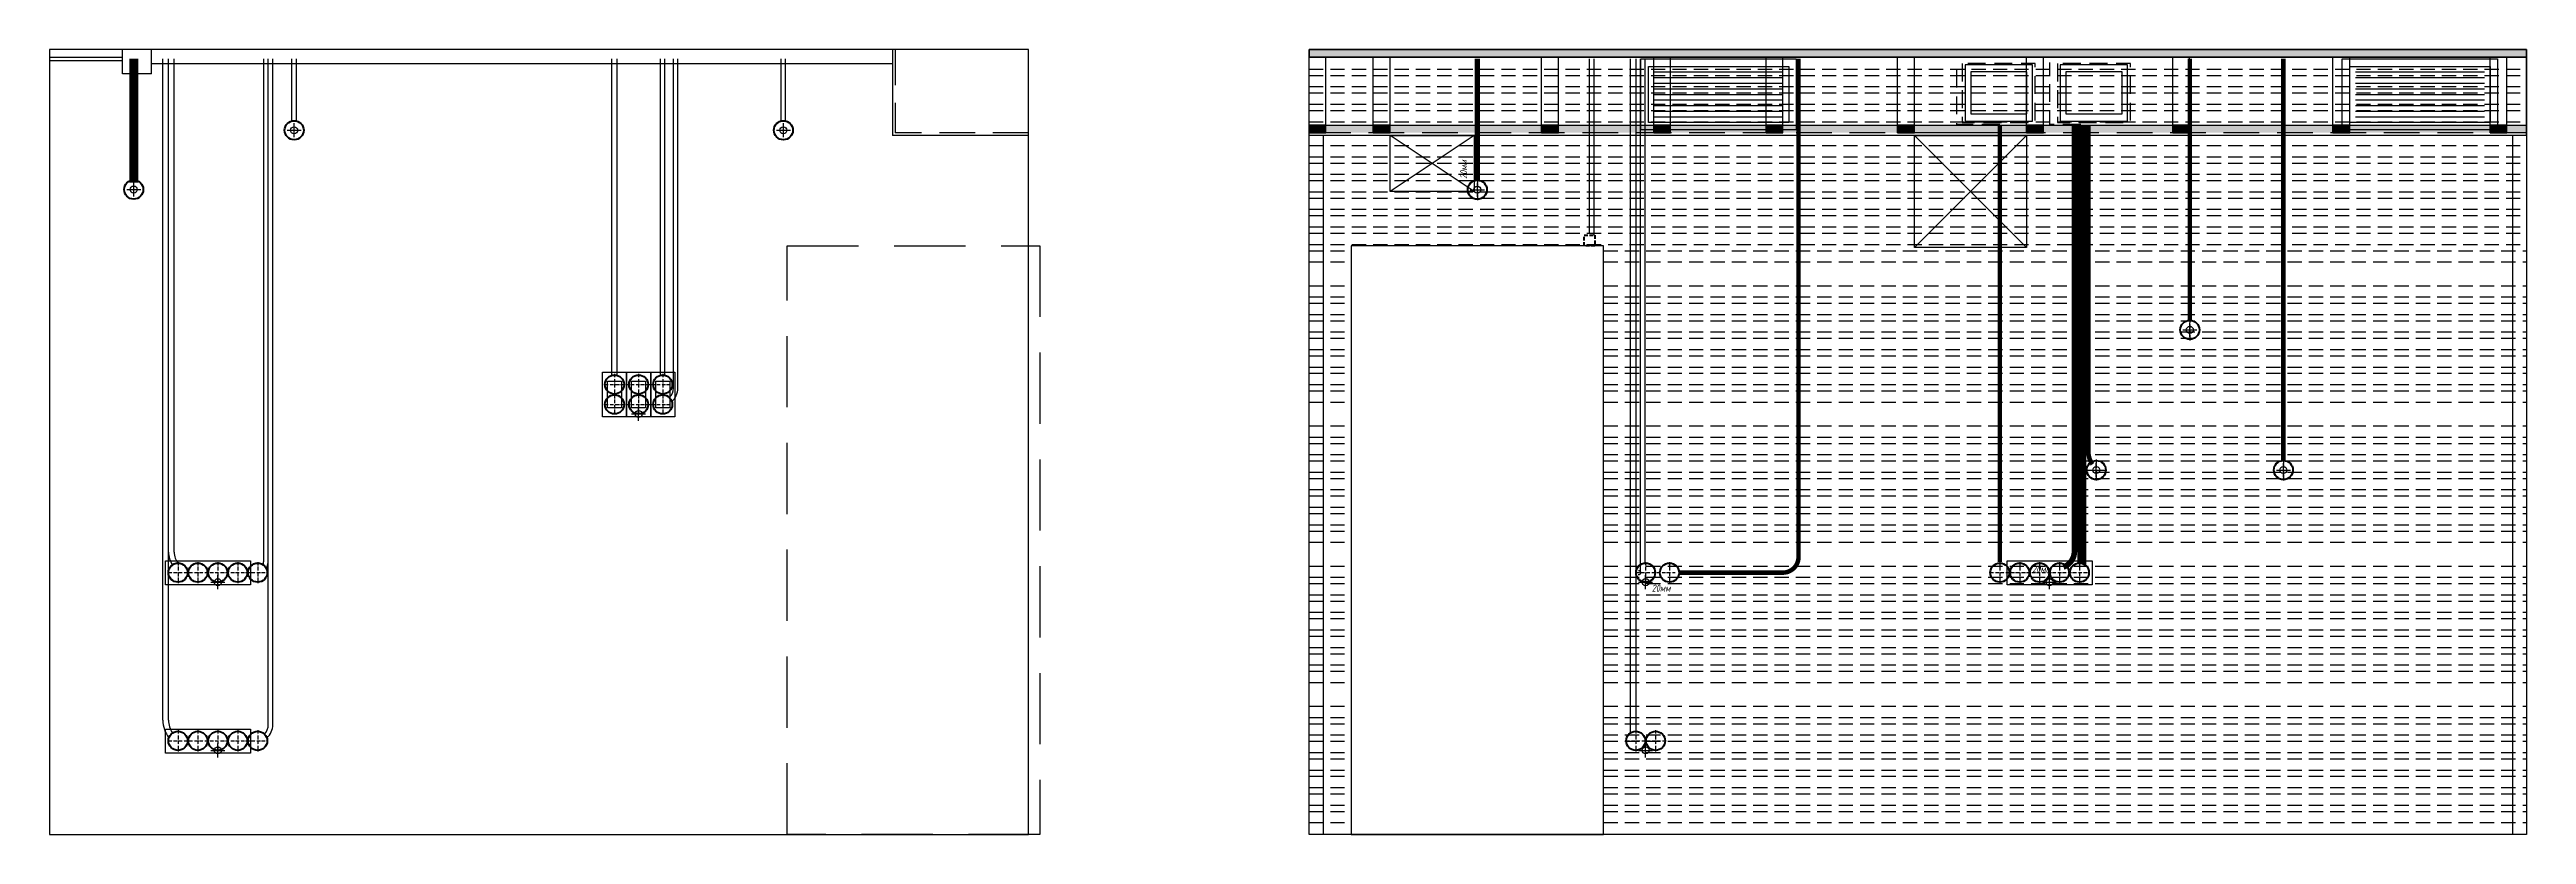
# Model space of a CAD drawing. Header units: millimetres. Extents: x -36531 to 56557, y -58468 to 154.
# Drawn here: x -504 to 8326, y -31338 to -28538 of the extents above; entities that cross this region are included whole.
import ezdxf
from ezdxf.enums import TextEntityAlignment as Align

# ---------------------------------------------------------------- set-up
doc = ezdxf.new("R2010")
doc.units = ezdxf.units.MM
doc.header["$PDMODE"] = 34
doc.header["$PDSIZE"] = 25
doc.linetypes.add('ACAD_ISO10W100', pattern=[18.5, 12, -3, 0.5, -3])
doc.linetypes.add('DASHED', pattern=[19.05, 12.7, -6.35])
for name, color, linetype in [('01 Черновое', 7, 'Continuous'), ('02 ОВиК', 7, 'Continuous'), ('02 ЭОМ и СС', 7, 'Continuous'), ('03 Потолок', 7, 'Continuous'), ('04 Лючки', 7, 'Continuous'), ('10 Перегородки', 7, 'Continuous'), ('11 Привязка размеры', 7, 'Continuous')]:
    doc.layers.add(name, color=color, linetype=linetype)
doc.layers.add('100 noprint', color=1, linetype='Continuous', plot=False)
doc.styles.add('ГОСТ-ISOCPEUR', font='isocpeui.ttf', dxfattribs={"width": 0.8})

# ---------------------------------------------------------------- blocks, each defined once
blk = doc.blocks.new('АП 500х200')
at = {"color": 0, "lineweight": -2}
for p, q in [((-507, 207), (-47, 207)), ((-507, 187), (-47, 187)), ((-507, 167), (-47, 167)), ((-507, 147), (-47, 147)), ((-507, 127), (-47, 127)), ((-507, 107), (-47, 107)), ((-507, 87), (-47, 87)), ((-507, 67), (-47, 67)), ((-507, 47), (-47, 47))]:
    blk.add_line(p, q, dxfattribs=at)
for points in [[(-554, 0), (-554, 254), (0, 254), (0, 0)], [(-527, 27), (-527, 227), (-27, 227), (-27, 27)]]:
    blk.add_lwpolyline(points, close=True, dxfattribs=at)

msp = doc.modelspace()

# ---------------------------------------------------------------- hatches: boundary and pattern name
at = {"layer": '03 Потолок', "lineweight": -2}
for color, points in [(9, [(8325.7, -28565.4), (8325.7, -28538.4), (3985.7, -28538.4), (3985.7, -28565.4)]), (252, [(4045.7, -28835.4), (4045.7, -28808.4), (3985.7, -28808.4), (3985.7, -28835.4)]), (252, [(4274.9, -28835.4), (4274.9, -28808.4), (4214.9, -28808.4), (4214.9, -28835.4)]), (252, [(4874.9, -28835.4), (4874.9, -28808.4), (4814.9, -28808.4), (4814.9, -28835.4)]), (252, [(5274.9, -28835.4), (5274.9, -28808.4), (5214.9, -28808.4), (5214.9, -28835.4)]), (252, [(5674.9, -28835.4), (5674.9, -28808.4), (5614.9, -28808.4), (5614.9, -28835.4)]), (252, [(6143.9, -28835.4), (6143.9, -28808.4), (6083.9, -28808.4), (6083.9, -28835.4)]), (252, [(6603.9, -28835.4), (6603.9, -28808.4), (6543.9, -28808.4), (6543.9, -28835.4)]), (252, [(7124.9, -28835.4), (7124.9, -28808.4), (7064.9, -28808.4), (7064.9, -28835.4)]), (252, [(7695.9, -28835.4), (7695.9, -28808.4), (7635.9, -28808.4), (7635.9, -28835.4)]), (252, [(8255.9, -28835.4), (8255.9, -28808.4), (8195.9, -28808.4), (8195.9, -28835.4)])]:
    msp.add_hatch(color=color, dxfattribs=at).paths.add_polyline_path(points)
h = msp.add_hatch(color=9, dxfattribs=at)
h.paths.add_polyline_path([(4214.9, -28835.4), (4214.9, -28808.4), (4045.7, -28808.4), (4045.7, -28835.4)])
h.paths.add_polyline_path([(4814.9, -28835.4), (4814.9, -28808.4), (4274.9, -28808.4), (4274.9, -28835.4)])
h.paths.add_polyline_path([(5214.9, -28835.4), (5214.9, -28808.4), (4874.9, -28808.4), (4874.9, -28835.4)])
h.paths.add_polyline_path([(5614.9, -28835.4), (5614.9, -28808.4), (5274.9, -28808.4), (5274.9, -28835.4)])
h.paths.add_polyline_path([(6083.9, -28835.4), (6083.9, -28808.4), (5674.9, -28808.4), (5674.9, -28835.4)])
h.paths.add_polyline_path([(6543.9, -28835.4), (6543.9, -28808.4), (6143.9, -28808.4), (6143.9, -28835.4)])
h.paths.add_polyline_path([(7064.9, -28835.4), (7064.9, -28808.4), (6603.9, -28808.4), (6603.9, -28835.4)])
h.paths.add_polyline_path([(7635.9, -28835.4), (7635.9, -28808.4), (7124.9, -28808.4), (7124.9, -28835.4)])
h.paths.add_polyline_path([(8195.9, -28835.4), (8195.9, -28808.4), (7695.9, -28808.4), (7695.9, -28835.4)])
h.paths.add_polyline_path([(8325.7, -28835.4), (8325.7, -28808.4), (8255.9, -28808.4), (8255.9, -28835.4)])

# ---------------------------------------------------------------- linework, layer by layer
at = {"layer": '01 Черновое'}
for points in [[(2985.7, -31338.4), (2985.7, -28538.4), (-504.3, -28538.4), (-504.3, -31338.4)], [(3985.7, -31338.4), (3985.7, -28538.4), (8325.7, -28538.4), (8325.7, -31338.4)], [(4135.7, -29238.4), (4135.7, -31338.4), (5035.7, -31338.4), (5035.7, -29238.4)]]:
    msp.add_lwpolyline(points, close=True, dxfattribs=at)
at = {"layer": '01 Черновое', "linetype": 'DASHED', "ltscale": 20}
msp.add_lwpolyline([(3025.7, -29238.4), (3025.7, -31338.4), (2125.7, -31338.4), (2125.7, -29238.4)], close=True, dxfattribs=at)
at = {"layer": '02 ОВиК', "color": 5, "linetype": 'DASHED', "ltscale": 5, "flags": 128}
for points in [[(6314.6, -28588.4), (6314.6, -28798.4), (6574.6, -28798.4), (6574.6, -28588.4)], [(6653.9, -28588.4), (6653.9, -28798.4), (6913.9, -28798.4), (6913.9, -28588.4)]]:
    msp.add_lwpolyline(points, close=True, dxfattribs=at)
at = {"layer": '02 ОВиК', "color": 5, "flags": 128}
for points in [[(6324.6, -28593.4), (6324.6, -28793.4), (6564.6, -28793.4), (6564.6, -28593.4)], [(6663.9, -28593.4), (6663.9, -28793.4), (6903.9, -28793.4), (6903.9, -28593.4)], [(6344.6, -28618.4), (6344.6, -28768.4), (6544.6, -28768.4), (6544.6, -28618.4)], [(6683.9, -28618.4), (6683.9, -28768.4), (6883.9, -28768.4), (6883.9, -28618.4)]]:
    msp.add_lwpolyline(points, close=True, dxfattribs=at)
at = {"layer": '02 ЭОМ и СС', "color": 1}
for p, q in [((-100.3, -30930.8), (-100.3, -28571.4)), ((-80.3, -30930.8), (-80.3, -28571.4)), ((-60.3, -30330.8), (-60.3, -28571.4)), ((1499.7, -29701.1), (1499.7, -28571.4)), ((1519.7, -29701.1), (1519.7, -28571.4)), ((5131.7, -30975.9), (5131.7, -28571.4)), ((5151.7, -30970.4), (5151.7, -28571.4))]:
    msp.add_line(p, q, dxfattribs=at)
at = {"layer": '02 ЭОМ и СС', "color": 6}
for p, q in [((259.7, -30358.8), (259.7, -28571.4)), ((275.7, -30946.3), (275.7, -28571.4)), ((275.7, -30358.8), (275.7, -28571.4)), ((291.7, -30946.3), (291.7, -28571.4)), ((1673.7, -29700.1), (1673.7, -28571.4)), ((1689.7, -29700.1), (1689.7, -28571.4)), ((1719.7, -29746.3), (1719.7, -28571.4)), ((1735.7, -29746.3), (1735.7, -28571.4))]:
    msp.add_line(p, q, dxfattribs=at)
at = {"layer": '02 ЭОМ и СС'}
for p, q in [((359.7, -28793.3), (359.7, -28571.4)), ((375.7, -28793.3), (375.7, -28571.4)), ((2103.7, -28793.3), (2103.7, -28571.4)), ((2119.7, -28793.3), (2119.7, -28571.4)), ((4985.7, -29191.4), (4985.7, -28571.4)), ((5001.7, -29200.4), (5001.7, -28571.4))]:
    msp.add_line(p, q, dxfattribs=at)
at = {"layer": '02 ЭОМ и СС', "color": 3}
for p, q in [((5151.7, -30404.4), (5151.7, -28571.4)), ((5167.7, -30404.4), (5167.7, -28571.4)), ((5183.7, -30370.4), (5183.7, -28571.4))]:
    msp.add_line(p, q, dxfattribs=at)
at = {"layer": '02 ЭОМ и СС', "color": 254, "const_width": 16}
msp.add_lwpolyline([(-212.3, -29013.1), (-212.3, -28571.4)], dxfattribs=at)
at = {"layer": '02 ЭОМ и СС', "const_width": 16, "flags": 128}
msp.add_lwpolyline([(-196.3, -29013.1), (-196.3, -28571.4)], dxfattribs=at)
at = {"layer": '02 ЭОМ и СС', "color": 5, "const_width": 20, "flags": 128}
msp.add_lwpolyline([(4585.7, -29004.4), (4585.7, -28571.4)], dxfattribs=at)
at = {"layer": '02 ЭОМ и СС', "flags": 128}
msp.add_lwpolyline([(5730.7, -28571.4, 16, 16, 0), (5730.7, -30348.4, 16, 16, -0.414214), (5674.7, -30404.4, 16, 16, 0), (5304.7, -30404.4, 16, 16, 0)], format="xyseb", dxfattribs=at)
at = {"layer": '02 ЭОМ и СС', "linetype": 'DASHED', "ltscale": 5, "flags": 128}
for points in [[(6448, -28806.1), (6294.5, -28806.1), (6294.5, -28584.6)], [(6736.7, -28806.1), (6626.9, -28806.1), (6626.9, -28584.6)]]:
    msp.add_lwpolyline(points, dxfattribs=at)
at = {"layer": '02 ЭОМ и СС', "color": 3, "const_width": 16, "flags": 128}
for points in [[(7125.7, -29504.4), (7125.7, -28571.4)], [(7459.1, -30004.4), (7459.1, -28571.4)]]:
    msp.add_lwpolyline(points, dxfattribs=at)
at = {"layer": '02 ЭОМ и СС', "color": 6, "flags": 128}
msp.add_lwpolyline([(6448.2, -28808.4, 16, 16, 0), (6448.2, -30366.5, 16, 16, 0)], format="xyseb", dxfattribs=at)
at = {"layer": '02 ЭОМ и СС', "color": 1, "flags": 128}
msp.add_lwpolyline([(6714.2, -28808.4, 20, 20, 0), (6714.2, -30328.3, 20, 20, -0.312394), (6675.3, -30384.5, 20, 20, -0.264711)], format="xyseb", dxfattribs=at)
at = {"layer": '02 ЭОМ и СС', "color": 3, "flags": 128}
for points in [[(6732.2, -28808.4, 16, 16, 0), (6732.2, -30370.4, 16, 16, 0)], [(6764.2, -28808.4, 16, 16, 0), (6764.2, -29974.2, 16, 16, 0.163945), (6778.9, -30017.8, 16, 16, 0.039408)]]:
    msp.add_lwpolyline(points, format="xyseb", dxfattribs=at)
at = {"layer": '02 ЭОМ и СС', "color": 111}
msp.add_lwpolyline([(6748.2, -28808.4, 16, 16, 0), (6748.2, -30374.4, 16, 16, 0)], format="xyseb", dxfattribs=at)
at = {"layer": '02 ЭОМ и СС', "linetype": 'DASHED', "lineweight": 40, "flags": 128}
msp.add_lwpolyline([(4966.7, -29238.4), (4966.7, -29200.4), (5004.7, -29200.4), (5004.7, -29238.4)], close=True, dxfattribs=at)
at = {"layer": '02 ЭОМ и СС', "lineweight": 40}
for centre in [(367.7, -28826.4), (2111.7, -28826.4), (-204.3, -29037.9), (5270.7, -30404.4)]:
    msp.add_circle(centre, 34, dxfattribs=at)
at = {"layer": '02 ЭОМ и СС', "color": 5, "lineweight": 40}
msp.add_circle((4585.7, -29038.4), 34, dxfattribs=at)
at = {"layer": '02 ЭОМ и СС', "color": 3, "lineweight": 40}
for centre in [(7125.7, -29538.4), (6792.3, -30038.4), (7459.1, -30038.4), (5185.7, -30404.4), (6732.2, -30404.4)]:
    msp.add_circle(centre, 34, dxfattribs=at)
at = {"layer": '02 ЭОМ и СС', "color": 1, "lineweight": 40}
for centre in [(1509.7, -29733.4), (1595.7, -29733.4), (1509.7, -29804.4), (1595.7, -29804.4), (-46.3, -30404.4), (24.7, -30404.4), (95.7, -30404.4), (166.7, -30404.4), (6519.2, -30404.4), (6590.2, -30404.4), (6661.2, -30404.4), (-46.3, -31004.4), (24.7, -31004.4), (95.7, -31004.4), (166.7, -31004.4), (5150.2, -31004.4), (5221.2, -31004.4)]:
    msp.add_circle(centre, 34, dxfattribs=at)
at = {"layer": '02 ЭОМ и СС', "color": 6, "lineweight": 40}
for centre in [(1681.7, -29733.4), (1681.7, -29804.4), (237.7, -30404.4), (6448.2, -30404.4), (237.7, -31004.4)]:
    msp.add_circle(centre, 34, dxfattribs=at)
at = {"layer": '02 ЭОМ и СС', "color": 3, "linetype": 'DASHED'}
msp.add_circle((5159.7, -30404.4), 8, dxfattribs=at)
at = {"layer": '02 ЭОМ и СС', "color": 6}
for centre, radius, start in [((1671.7, -29746.3), 48, 315), ((1671.7, -29746.3), 64, 311.5369), ((211.7, -30358.8), 48, 338.98087), ((211.7, -30358.8), 64, 331.75859), ((227.7, -30946.3), 48, 315), ((227.7, -30946.3), 64, 311.5369)]:
    msp.add_arc(centre, radius, start, 0, dxfattribs=at)
at = {"layer": '02 ЭОМ и СС', "color": 1}
for centre, radius, end in [((-0.3, -30330.8), 80, 214.89649), ((-0.3, -30330.8), 60, 222.76328), ((-0.3, -30930.8), 100, 218.62094), ((-0.3, -30930.8), 80, 214.89649)]:
    msp.add_arc(centre, radius, 180, end, dxfattribs=at)
at = {"layer": '03 Потолок', "color": 1, "lineweight": -2}
for p, q in [((-503.6, -28565.4), (-244.3, -28565.4)), ((-503.6, -28577.9), (-244.3, -28577.9)), ((-244.3, -28625.4), (-244.3, -28538.4)), ((-140.3, -28625.4), (-140.3, -28538.4)), ((-140.3, -28588.4), (2501.2, -28588.4)), ((2501.2, -28538.4), (2501.2, -28844.9)), ((-140.3, -28625.4), (-244.3, -28625.4)), ((2985.7, -28844.9), (2501.2, -28844.9)), ((8325.7, -28844.9), (3985.7, -28844.9))]:
    msp.add_line(p, q, dxfattribs=at)
at = {"layer": '03 Потолок', "color": 1, "linetype": 'DASHED', "ltscale": 10}
for p, q in [((2510.7, -28538.4), (2510.7, -28835.4)), ((2985.7, -28835.4), (2510.7, -28835.4)), ((8325.7, -28835.4), (3985.7, -28835.4)), ((8325.7, -28835.4), (4035.7, -28835.4))]:
    msp.add_line(p, q, dxfattribs=at)
at = {"layer": '03 Потолок', "color": 1, "ltscale": 10}
for p, q in [((8325.7, -28538.4), (3985.7, -28538.4)), ((3985.7, -28538.4), (3985.7, -28565.4)), ((8325.7, -28565.4), (3985.7, -28565.4)), ((3985.7, -28565.4), (8325.7, -28565.4)), ((3985.7, -28835.4), (3985.7, -28565.4)), ((3985.7, -28847.9), (3985.7, -28565.4)), ((4045.7, -28835.4), (4045.7, -28565.4)), ((4214.9, -28835.4), (4214.9, -28565.4)), ((4274.9, -28835.4), (4274.9, -28565.4)), ((4814.9, -28835.4), (4814.9, -28565.4)), ((4874.9, -28835.4), (4874.9, -28565.4)), ((5214.9, -28835.4), (5214.9, -28565.4)), ((5274.9, -28835.4), (5274.9, -28565.4)), ((5614.9, -28835.4), (5614.9, -28565.4)), ((5674.9, -28835.4), (5674.9, -28565.4)), ((6083.9, -28835.4), (6083.9, -28565.4)), ((6143.9, -28835.4), (6143.9, -28565.4)), ((6543.9, -28835.4), (6543.9, -28565.4)), ((6603.9, -28835.4), (6603.9, -28565.4)), ((7064.9, -28835.4), (7064.9, -28565.4)), ((7124.9, -28835.4), (7124.9, -28565.4)), ((7635.9, -28835.4), (7635.9, -28565.4)), ((7695.9, -28835.4), (7695.9, -28565.4)), ((8195.9, -28835.4), (8195.9, -28565.4)), ((8255.9, -28835.4), (8255.9, -28565.4)), ((8325.7, -28844.9), (8325.7, -28538.4)), ((4035.7, -28808.4), (8325.7, -28808.4)), ((6543.9, -28835.4), (6143.9, -28835.4))]:
    msp.add_line(p, q, dxfattribs=at)
at = {"layer": '03 Потолок', "color": 1, "lineweight": -2}
for points in [[(4045.7, -28835.4), (4045.7, -28808.4), (3985.7, -28808.4), (3985.7, -28835.4)], [(4274.9, -28835.4), (4274.9, -28808.4), (4214.9, -28808.4), (4214.9, -28835.4)], [(4874.9, -28835.4), (4874.9, -28808.4), (4814.9, -28808.4), (4814.9, -28835.4)], [(5274.9, -28835.4), (5274.9, -28808.4), (5214.9, -28808.4), (5214.9, -28835.4)], [(5674.9, -28835.4), (5674.9, -28808.4), (5614.9, -28808.4), (5614.9, -28835.4)], [(6143.9, -28835.4), (6143.9, -28808.4), (6083.9, -28808.4), (6083.9, -28835.4)], [(6603.9, -28835.4), (6603.9, -28808.4), (6543.9, -28808.4), (6543.9, -28835.4)], [(7124.9, -28835.4), (7124.9, -28808.4), (7064.9, -28808.4), (7064.9, -28835.4)], [(7695.9, -28835.4), (7695.9, -28808.4), (7635.9, -28808.4), (7635.9, -28835.4)], [(8255.9, -28835.4), (8255.9, -28808.4), (8195.9, -28808.4), (8195.9, -28835.4)]]:
    msp.add_lwpolyline(points, close=True, dxfattribs=at)
at = {"layer": '04 Лючки', "color": 2, "lineweight": -2}
for p, q in [((4574.9, -28844.9), (4274.9, -29044.9)), ((4574.9, -29044.9), (4274.9, -28844.9)), ((6543.9, -29244.9), (6143.9, -28844.9)), ((6143.9, -29244.9), (6543.9, -28844.9))]:
    msp.add_line(p, q, dxfattribs=at)
for points in [[(4274.9, -29044.9), (4274.9, -28844.9), (4574.9, -28844.9), (4574.9, -29044.9)], [(6543.9, -28844.9), (6543.9, -29244.9), (6143.9, -29244.9), (6143.9, -28844.9)]]:
    msp.add_lwpolyline(points, close=True, dxfattribs=at)
at = {"layer": '10 Перегородки', "color": 3, "linetype": 'Continuous', "ltscale": 10}
for p, q in [((4035.7, -28844.9), (4035.7, -31338.4)), ((8275.7, -28844.9), (8275.7, -31338.4))]:
    msp.add_line(p, q, dxfattribs=at)
at = {"layer": '100 noprint', "linetype": 'DASHED', "ltscale": 4}
for p, q in [((3985.7, -28608.4), (8325.7, -28608.4)), ((3985.7, -28630.9), (8325.7, -28630.9)), ((3985.7, -28670.9), (8325.7, -28670.9)), ((3985.7, -28693.4), (8325.7, -28693.4)), ((3985.7, -28733.4), (8325.7, -28733.4)), ((3985.7, -28755.9), (8325.7, -28755.9)), ((3985.7, -28795.9), (8325.7, -28795.9)), ((3985.7, -28880.9), (8325.7, -28880.9)), ((3985.7, -28920.9), (8325.7, -28920.9)), ((3985.7, -28943.4), (8325.7, -28943.4)), ((3985.7, -28983.4), (8325.7, -28983.4)), ((3985.7, -29005.9), (8325.7, -29005.9)), ((3985.7, -29045.9), (8325.7, -29045.9)), ((3985.7, -29068.4), (8325.7, -29068.4)), ((3985.7, -29108.4), (8325.7, -29108.4)), ((3985.7, -29130.9), (8325.7, -29130.9)), ((3985.7, -29170.9), (8325.7, -29170.9)), ((3985.7, -29193.4), (8325.7, -29193.4)), ((3985.7, -29233.4), (8325.7, -29233.4)), ((3985.7, -29255.9), (4135.7, -29255.9)), ((3985.7, -29295.9), (4135.7, -29295.9)), ((5035.7, -29255.9), (8325.7, -29255.9)), ((5035.7, -29295.9), (8325.7, -29295.9)), ((3985.7, -29380.9), (4135.7, -29380.9)), ((5035.7, -29380.9), (8325.7, -29380.9)), ((3985.7, -29420.9), (4135.7, -29420.9)), ((3985.7, -29443.4), (4135.7, -29443.4)), ((3985.7, -29483.4), (4135.7, -29483.4)), ((5035.7, -29420.9), (8325.7, -29420.9)), ((5035.7, -29443.4), (8325.7, -29443.4)), ((5035.7, -29483.4), (8325.7, -29483.4)), ((3985.7, -29505.9), (4135.7, -29505.9)), ((3985.7, -29545.9), (4135.7, -29545.9)), ((3985.7, -29568.4), (4135.7, -29568.4)), ((5035.7, -29505.9), (8325.7, -29505.9)), ((5035.7, -29545.9), (8325.7, -29545.9)), ((5035.7, -29568.4), (8325.7, -29568.4)), ((3985.7, -29608.4), (4135.7, -29608.4)), ((3985.7, -29630.9), (4135.7, -29630.9)), ((5035.7, -29608.4), (8325.7, -29608.4)), ((5035.7, -29630.9), (8325.7, -29630.9)), ((3985.7, -29670.9), (4135.7, -29670.9)), ((3985.7, -29693.4), (4135.7, -29693.4)), ((3985.7, -29733.4), (4135.7, -29733.4)), ((3985.7, -29755.9), (4135.7, -29755.9)), ((5035.7, -29670.9), (8325.7, -29670.9)), ((5035.7, -29693.4), (8325.7, -29693.4)), ((5035.7, -29733.4), (8325.7, -29733.4)), ((5035.7, -29755.9), (8325.7, -29755.9)), ((3985.7, -29795.9), (4135.7, -29795.9)), ((5035.7, -29795.9), (8325.7, -29795.9)), ((3985.7, -29880.9), (4135.7, -29880.9)), ((3985.7, -29920.9), (4135.7, -29920.9)), ((5035.7, -29880.9), (8325.7, -29880.9)), ((5035.7, -29920.9), (8325.7, -29920.9)), ((3985.7, -29943.4), (4135.7, -29943.4)), ((3985.7, -29983.4), (4135.7, -29983.4)), ((3985.7, -30005.9), (4135.7, -30005.9)), ((5035.7, -29943.4), (8325.7, -29943.4)), ((5035.7, -29983.4), (8325.7, -29983.4)), ((5035.7, -30005.9), (8325.7, -30005.9)), ((3985.7, -30045.9), (4135.7, -30045.9)), ((3985.7, -30068.4), (4135.7, -30068.4)), ((3985.7, -30108.4), (4135.7, -30108.4)), ((5035.7, -30045.9), (8325.7, -30045.9)), ((5035.7, -30068.4), (8325.7, -30068.4)), ((5035.7, -30108.4), (8325.7, -30108.4)), ((3985.7, -30130.9), (4135.7, -30130.9)), ((3985.7, -30170.9), (4135.7, -30170.9)), ((3985.7, -30193.4), (4135.7, -30193.4)), ((5035.7, -30130.9), (8325.7, -30130.9)), ((5035.7, -30170.9), (8325.7, -30170.9)), ((5035.7, -30193.4), (8325.7, -30193.4)), ((3985.7, -30233.4), (4135.7, -30233.4)), ((3985.7, -30255.9), (4135.7, -30255.9)), ((5035.7, -30233.4), (8325.7, -30233.4)), ((5035.7, -30255.9), (8325.7, -30255.9)), ((3985.7, -30295.9), (4135.7, -30295.9)), ((5035.7, -30295.9), (8325.7, -30295.9)), ((3985.7, -30380.9), (4135.7, -30380.9)), ((3985.7, -30420.9), (4135.7, -30420.9)), ((3985.7, -30443.4), (4135.7, -30443.4)), ((5035.7, -30380.9), (8325.7, -30380.9)), ((5035.7, -30420.9), (8325.7, -30420.9)), ((5035.7, -30443.4), (8325.7, -30443.4)), ((3985.7, -30483.4), (4135.7, -30483.4)), ((3985.7, -30505.9), (4135.7, -30505.9)), ((3985.7, -30545.9), (4135.7, -30545.9)), ((5035.7, -30483.4), (8325.7, -30483.4)), ((5035.7, -30505.9), (8325.7, -30505.9)), ((5035.7, -30545.9), (8325.7, -30545.9)), ((3985.7, -30568.4), (4135.7, -30568.4)), ((3985.7, -30608.4), (4135.7, -30608.4)), ((3985.7, -30630.9), (4135.7, -30630.9)), ((5035.7, -30568.4), (8325.7, -30568.4)), ((5035.7, -30608.4), (8325.7, -30608.4)), ((5035.7, -30630.9), (8325.7, -30630.9)), ((3985.7, -30670.9), (4135.7, -30670.9)), ((3985.7, -30693.4), (4135.7, -30693.4)), ((5035.7, -30670.9), (8325.7, -30670.9)), ((5035.7, -30693.4), (8325.7, -30693.4)), ((3985.7, -30733.4), (4135.7, -30733.4)), ((3985.7, -30755.9), (4135.7, -30755.9)), ((3985.7, -30795.9), (4135.7, -30795.9)), ((5035.7, -30733.4), (8325.7, -30733.4)), ((5035.7, -30755.9), (8325.7, -30755.9)), ((5035.7, -30795.9), (8325.7, -30795.9)), ((3985.7, -30880.9), (4135.7, -30880.9)), ((5035.7, -30880.9), (8325.7, -30880.9)), ((3985.7, -30920.9), (4135.7, -30920.9)), ((3985.7, -30943.4), (4135.7, -30943.4)), ((3985.7, -30983.4), (4135.7, -30983.4)), ((5035.7, -30920.9), (8325.7, -30920.9)), ((5035.7, -30943.4), (8325.7, -30943.4)), ((5035.7, -30983.4), (8325.7, -30983.4)), ((3985.7, -31005.9), (4135.7, -31005.9)), ((3985.7, -31045.9), (4135.7, -31045.9)), ((3985.7, -31068.4), (4135.7, -31068.4)), ((5035.7, -31005.9), (8325.7, -31005.9)), ((5035.7, -31045.9), (8325.7, -31045.9)), ((5035.7, -31068.4), (8325.7, -31068.4)), ((3985.7, -31108.4), (4135.7, -31108.4)), ((3985.7, -31130.9), (4135.7, -31130.9)), ((5035.7, -31108.4), (8325.7, -31108.4)), ((5035.7, -31130.9), (8325.7, -31130.9)), ((3985.7, -31170.9), (4135.7, -31170.9)), ((3985.7, -31193.4), (4135.7, -31193.4)), ((3985.7, -31233.4), (4135.7, -31233.4)), ((3985.7, -31255.9), (4135.7, -31255.9)), ((5035.7, -31170.9), (8325.7, -31170.9)), ((5035.7, -31193.4), (8325.7, -31193.4)), ((5035.7, -31233.4), (8325.7, -31233.4)), ((5035.7, -31255.9), (8325.7, -31255.9)), ((3985.7, -31295.9), (4135.7, -31295.9)), ((5035.7, -31295.9), (8325.7, -31295.9))]:
    msp.add_line(p, q, dxfattribs=at)
at = {"layer": '100 noprint', "color": 2, "lineweight": -2}
for points in [[(1552.7, -29848.7), (1466.7, -29848.7), (1466.7, -29689.7), (1552.7, -29689.7)], [(1484.7, -29816.7), (1484.7, -29721.7), (1534.7, -29721.7), (1534.7, -29816.7)], [(1638.7, -29848.7), (1552.7, -29848.7), (1552.7, -29689.7), (1638.7, -29689.7)], [(1570.7, -29816.7), (1570.7, -29721.7), (1620.7, -29721.7), (1620.7, -29816.7)], [(1724.7, -29848.7), (1638.7, -29848.7), (1638.7, -29689.7), (1724.7, -29689.7)], [(1656.7, -29816.7), (1656.7, -29721.7), (1706.7, -29721.7), (1706.7, -29816.7)], [(-91.3, -30447.8), (-91.3, -30362.8), (211.7, -30362.8), (211.7, -30447.8)], [(6474.2, -30447.8), (6474.2, -30362.8), (6777.2, -30362.8), (6777.2, -30447.8)], [(-91.3, -31047.8), (-91.3, -30962.8), (211.7, -30962.8), (211.7, -31047.8)]]:
    msp.add_lwpolyline(points, close=True, dxfattribs=at)
at = {"layer": '11 Привязка размеры', "linetype": 'ACAD_ISO10W100'}
for p, q in [((4585.7, -29000.5), (4585.7, -29076.3)), ((7125.7, -29500.5), (7125.7, -29576.3)), ((7125.7, -29500.5), (7125.7, -29576.3)), ((1475.7, -29733.4), (1715.7, -29733.4)), ((1509.7, -29695.5), (1509.7, -29842.3)), ((1595.7, -29695.5), (1595.7, -29842.3)), ((1681.7, -29695.5), (1681.7, -29842.3)), ((1475.7, -29804.4), (1715.7, -29804.4)), ((6792.3, -30000.5), (6792.3, -30076.3)), ((6792.3, -30000.5), (6792.3, -30076.3)), ((7459.1, -30000.5), (7459.1, -30076.3)), ((7459.1, -30000.5), (7459.1, -30076.3)), ((6758.3, -30038.4), (6826.3, -30038.4)), ((-46.3, -30366.5), (-46.3, -30442.3)), ((24.7, -30366.5), (24.7, -30442.3)), ((95.7, -30366.5), (95.7, -30442.3)), ((166.7, -30366.5), (166.7, -30442.3)), ((237.7, -30366.5), (237.7, -30442.3)), ((5185.7, -30366.5), (5185.7, -30442.3)), ((5270.7, -30366.5), (5270.7, -30442.3)), ((6448.2, -30366.5), (6448.2, -30442.3)), ((6519.2, -30366.5), (6519.2, -30442.3)), ((6590.2, -30366.5), (6590.2, -30442.3)), ((6661.2, -30366.5), (6661.2, -30442.3)), ((6732.2, -30366.5), (6732.2, -30442.3)), ((-80.3, -30404.4), (271.7, -30404.4)), ((5151.7, -30404.4), (5290.7, -30404.4)), ((6414.2, -30404.4), (6766.2, -30404.4)), ((-46.3, -30966.5), (-46.3, -31042.3)), ((24.7, -30966.5), (24.7, -31042.3)), ((95.7, -30966.5), (95.7, -31042.3)), ((166.7, -30966.5), (166.7, -31042.3)), ((237.7, -30966.5), (237.7, -31042.3)), ((5150.2, -30966.5), (5150.2, -31042.3)), ((5221.2, -30966.5), (5221.2, -31042.3)), ((-80.3, -31004.4), (271.7, -31004.4)), ((5116.2, -31004.4), (5255.2, -31004.4))]:
    msp.add_line(p, q, dxfattribs=at)
at = {"layer": '11 Привязка размеры', "lineweight": -2}
for p in [(367.7, -28826.4), (2111.7, -28826.4), (-204.3, -29037.9), (4585.7, -29038.4), (7125.7, -29538.4), (1595.7, -29838.4), (6792.3, -30038.4), (7459.1, -30038.4), (95.7, -30438.4), (5185.7, -30438.4), (6625.7, -30438.4), (95.7, -31038.4), (5185.7, -31038.4)]:
    msp.add_point(p, dxfattribs=at)

# ---------------------------------------------------------------- block references
at = {"layer": '02 ОВиК', "color": 6}
for p in [(5722.7, -28825.4), (8222.9, -28825.4)]:
    msp.add_blockref('АП 500х200', p, dxfattribs=at)

# ---------------------------------------------------------------- texts
at = {"layer": '11 Привязка размеры', "style": 'ГОСТ-ISOCPEUR', "width": 0.8}
msp.add_text('20мм', height=25, rotation=90, dxfattribs=at).set_placement((4549.4, -28933.1), align=Align.RIGHT)
for p in [(5274.2, -30472.3), (6630.7, -30403.7)]:
    msp.add_text('20мм', height=25, dxfattribs=at).set_placement(p, align=Align.RIGHT)

doc.saveas('drawing.dxf')
